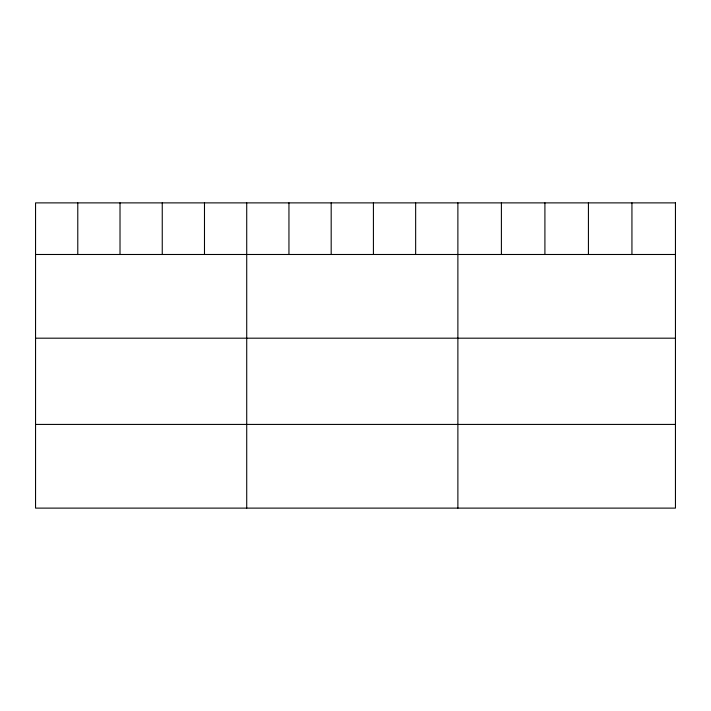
<?xml version="1.0" encoding="UTF-8"?>
<svg xmlns="http://www.w3.org/2000/svg" width="711" height="711" viewBox="0 0 711 711"><rect width="100%" height="100%" fill="white"/><g stroke="black" fill="none" stroke-linecap="round" stroke-linejoin="round"><path stroke-width="1.07" d="M35.55 254.485L675.45 254.485M35.55 338.187L675.45 338.187M35.55 424.423L675.45 424.423M631.937 202.884L631.937 254.485M588.424 202.884L588.424 254.485M544.91 202.884L544.91 254.485M501.397 202.884L501.397 254.485M457.884 202.884L457.884 508.116M415.651 202.884L415.651 254.485M373.417 202.884L373.417 254.485M331.184 202.884L331.184 254.485M288.95 202.884L288.95 254.485M246.717 202.884L246.717 508.116M204.484 202.884L204.484 254.485M162.25 202.884L162.25 254.485M120.017 202.884L120.017 254.485M77.783 202.884L77.783 254.485M675.45 202.884L35.55 202.884L35.55 508.116L675.45 508.116L675.45 202.884"/></g></svg>
